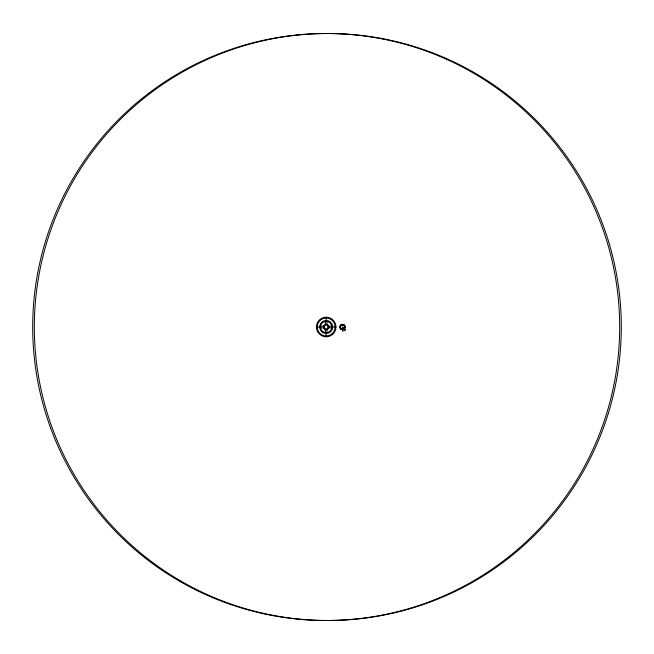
<?xml version="1.0" encoding="UTF-8"?>
<svg xmlns="http://www.w3.org/2000/svg" width="654" height="654" viewBox="0 0 654 654"><rect width="100%" height="100%" fill="white"/><g stroke="black" fill="none" stroke-linecap="round" stroke-linejoin="round"><path stroke-width="0.98" d="M328.136 327.196L328.144 327A1.962 1.962 0 0 1 325.202 328.7A1.962 1.962 0 0 1 325.202 325.3A1.962 1.962 0 0 1 328.144 327L328.136 326.804M316.405 327L320.476 327M331.889 327A5.706 5.706 0 0 1 323.329 331.946A5.706 5.706 0 0 1 323.329 322.054A5.706 5.706 0 0 1 331.889 327L335.968 327A9.785 9.785 0 0 1 321.294 335.469A9.785 9.785 0 0 1 321.294 318.531A9.785 9.785 0 0 1 335.968 327M339.753 327L340.53 327M326.183 317.215L326.183 321.294M326.183 332.706L326.183 336.785M327 321.294L325.373 321.294L325.373 324.556L327 324.556L327 321.294M323.738 326.183L320.476 326.183L320.476 327.817L323.738 327.817L323.738 326.183M331.889 326.183L328.627 326.183L328.627 327.817L331.889 327.817L331.889 326.183M327 329.444L325.373 329.444L325.373 332.706L327 332.706L327 329.444M345.369 329.886L342.492 327.008L342.492 331.079A4.079 4.079 0 0 0 345.369 329.886M341.077 329.085A2.518 2.518 0 0 0 344.993 327.18A2.518 2.518 0 0 0 341.388 324.736A2.518 2.518 0 0 0 341.077 329.085M341.265 328.815A2.191 2.191 0 0 0 344.674 327.155A2.191 2.191 0 0 0 341.535 325.03A2.191 2.191 0 0 0 341.265 328.815M341.314 329.036A2.354 2.354 0 0 0 344.838 327A2.354 2.354 0 0 0 341.314 324.964A2.354 2.354 0 0 0 341.314 329.036M341.118 329.371A2.739 2.739 0 0 0 345.23 327A2.739 2.739 0 0 0 341.118 324.629A2.739 2.739 0 0 0 341.118 329.371M341.511 328.7A1.962 1.962 0 0 0 344.454 327A1.962 1.962 0 0 0 341.511 325.3A1.962 1.962 0 0 0 341.511 328.7M324.817 329.371A2.739 2.739 0 0 0 328.921 327A2.739 2.739 0 0 0 324.817 324.629A2.739 2.739 0 0 0 324.817 329.371M321.703 334.766A8.968 8.968 0 0 0 335.15 327A8.968 8.968 0 0 0 321.703 319.234A8.968 8.968 0 0 0 321.703 334.766M322.921 332.649A6.524 6.524 0 0 0 332.706 327A6.524 6.524 0 0 0 322.921 321.351A6.524 6.524 0 0 0 322.921 332.649M181.076 581.169A293.483 293.483 0 0 0 621.3 327A293.483 293.483 0 0 0 181.076 72.831A293.483 293.483 0 0 0 181.076 581.169M179.441 581.169A293.483 293.483 0 0 0 619.673 327A293.483 293.483 0 0 0 179.441 72.831A293.483 293.483 0 0 0 179.441 581.169"/></g></svg>
